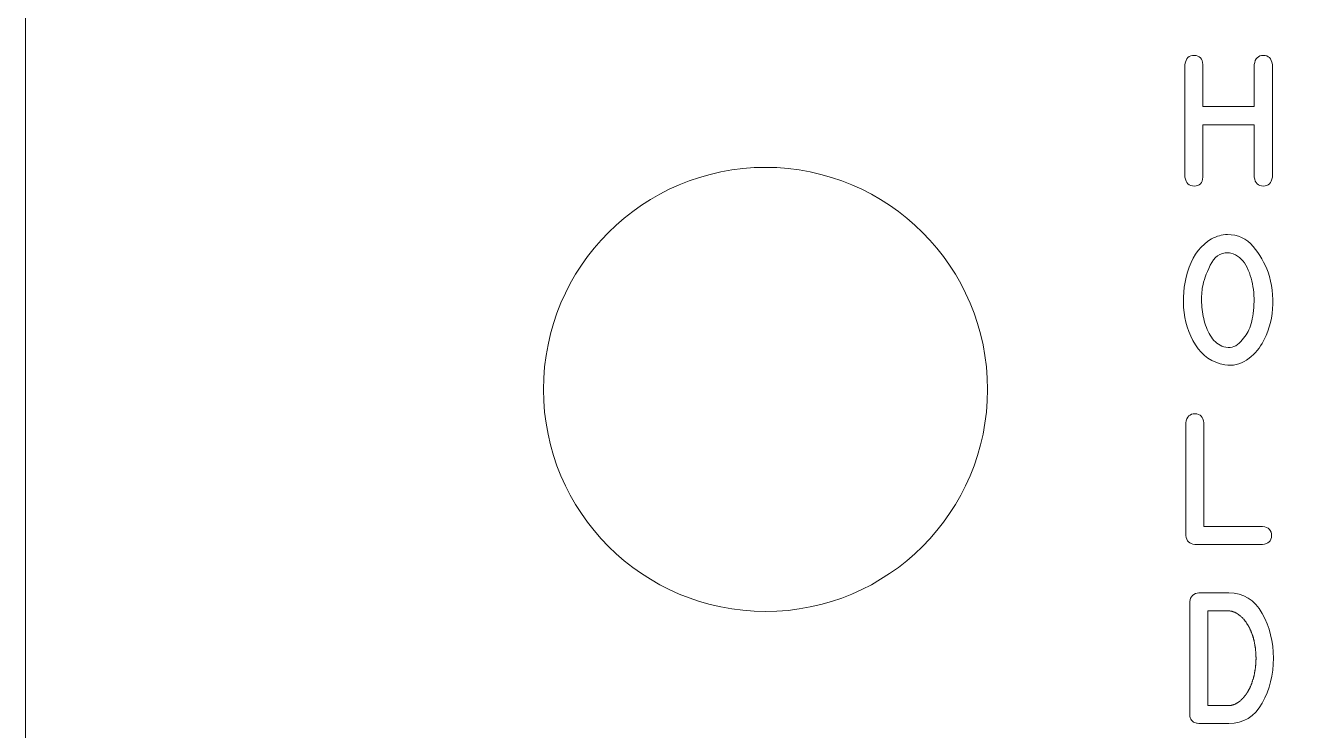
# Model space of a CAD drawing. Header units: millimetres. Extents: x -31 to 34, y -119 to 119.
# Drawn here: x -30.58 to 3.8, y -91.82 to -72.77 of the extents above; entities that cross this region are included whole.
import ezdxf

# ---------------------------------------------------------------- set-up
doc = ezdxf.new("R2010")
doc.units = ezdxf.units.MM
doc.header["$MEASUREMENT"] = 0
doc.layers.add('Layer 1', color=7, linetype='Continuous')

msp = doc.modelspace()

# ---------------------------------------------------------------- linework, layer by layer
at = {"layer": 'Layer 1', "color": 250, "lineweight": 9}
for points, knots in [([(32.4211, -47.2063), (32.4211, -47.2063), (9.9211, -47.2063), (9.9211, -47.2063), (9.9211, -47.2063), (8.8211, -47.2063), (7.9211, -48.1063), (7.9211, -49.2063), (7.9211, -49.2063), (7.9211, -49.2063), (7.9211, -53.2063), (7.9211, -53.2063), (7.9211, -53.2063), (7.9211, -56.5201), (5.2348, -59.2063), (1.9211, -59.2063), (1.9211, -59.2063), (-1.3926, -59.2063), (-4.0789, -56.5201), (-4.0789, -53.2063), (-4.0789, -53.2063), (-4.0789, -53.2063), (-4.0789, -49.2034), (-4.0789, -49.2034), (-4.0789, -49.2034), (-4.0789, -48.1393), (-4.9211, -47.2624), (-5.9718, -47.2063), (-5.9718, -47.2063), (-5.9718, -47.2063), (-28.5789, -47.2063), (-28.5789, -47.2063), (-28.5789, -47.2063), (-29.6789, -47.2063), (-30.5789, -48.1063), (-30.5789, -49.2063), (-30.5789, -49.2063), (-30.5789, -49.2063), (-30.5789, -117.014), (-30.5789, -117.014), (-30.5789, -117.014), (-30.519, -118.0596), (-29.6463, -118.8967), (-28.5868, -118.8991), (-28.5868, -118.8991), (-28.5868, -118.8991), (-5.5182, -115.3422), (-5.5182, -115.3422), (-5.5182, -115.3422), (-4.6157, -115.0229), (-4.1485, -114.39), (-4.0795, -113.4263), (-4.0795, -113.4263), (-4.0795, -113.4263), (-4.0795, -108.2209), (-4.0795, -108.2209), (-4.0795, -108.2209), (-4.0795, -104.9071), (-1.3926, -102.2299), (1.9211, -102.2299), (1.9211, -102.2299), (5.2348, -102.2299), (7.9211, -104.9161), (7.9211, -108.2299), (7.9211, -108.2299), (7.9211, -108.2299), (7.9211, -110.9821), (7.9211, -110.9821), (7.9211, -110.9821), (7.9211, -112.0689), (8.7998, -112.9604), (9.8818, -112.9816), (9.8818, -112.9816), (9.8818, -112.9816), (32.7761, -109.4594), (32.7761, -109.4594), (32.7761, -109.4594), (33.8403, -109.1427), (34.396, -108.4894), (34.4211, -107.4851), (34.4211, -107.4851), (34.4211, -107.4851), (34.4211, -49.2063), (34.4211, -49.2063), (34.4211, -49.2063), (34.4211, -48.1063), (33.5211, -47.2063), (32.4211, -47.2063)], [0, 0, 0, 0, 0.0434783, 0.0434783, 0.0434783, 0.0434783, 0.0869565, 0.0869565, 0.0869565, 0.0869565, 0.1304348, 0.1304348, 0.1304348, 0.1304348, 0.173913, 0.173913, 0.173913, 0.173913, 0.2173913, 0.2173913, 0.2173913, 0.2173913, 0.2608696, 0.2608696, 0.2608696, 0.2608696, 0.3043478, 0.3043478, 0.3043478, 0.3043478, 0.3478261, 0.3478261, 0.3478261, 0.3478261, 0.3913043, 0.3913043, 0.3913043, 0.3913043, 0.4347826, 0.4347826, 0.4347826, 0.4347826, 0.4782609, 0.4782609, 0.4782609, 0.4782609, 0.5217391, 0.5217391, 0.5217391, 0.5217391, 0.5652174, 0.5652174, 0.5652174, 0.5652174, 0.6086957, 0.6086957, 0.6086957, 0.6086957, 0.6521739, 0.6521739, 0.6521739, 0.6521739, 0.6956522, 0.6956522, 0.6956522, 0.6956522, 0.7391304, 0.7391304, 0.7391304, 0.7391304, 0.7826087, 0.7826087, 0.7826087, 0.7826087, 0.826087, 0.826087, 0.826087, 0.826087, 0.8695652, 0.8695652, 0.8695652, 0.8695652, 0.9130435, 0.9130435, 0.9130435, 0.9130435, 1, 1, 1, 1]), ([(-10.5788, -76.6061), (-7.2656, -76.6061), (-4.5789, -79.2932), (-4.5789, -82.6064), (-4.5789, -82.6064), (-4.5789, -85.9192), (-7.2656, -88.6063), (-10.5788, -88.6063), (-10.5788, -88.6063), (-13.8919, -88.6055), (-16.5789, -85.9196), (-16.5789, -82.6064), (-16.5789, -82.6064), (-16.5787, -79.2923), (-13.892, -76.6064), (-10.5788, -76.6061)], [0, 0, 0, 0, 0.2, 0.2, 0.2, 0.2, 0.4, 0.4, 0.4, 0.4, 0.6, 0.6, 0.6, 0.6, 1, 1, 1, 1])]:
    msp.add_open_spline(points, degree=3, knots=knots, dxfattribs=at)
at = {"layer": 'Layer 1', "color": 240, "lineweight": 9}
for points, knots in [([(0.7562, -76.8707), (0.7562, -76.8707), (0.7562, -73.8251), (0.7562, -73.8251), (0.7562, -73.8251), (0.7803, -73.6599), (0.8644, -73.5787), (1.0078, -73.5811), (1.0078, -73.5811), (1.1513, -73.584), (1.2295, -73.6658), (1.2418, -73.8251), (1.2418, -73.8251), (1.2418, -73.8251), (1.2418, -74.9639), (1.2418, -74.9639), (1.2418, -74.9639), (1.2418, -74.9639), (2.6288, -74.9639), (2.6288, -74.9639), (2.6288, -74.9639), (2.6288, -74.9639), (2.6288, -73.8251), (2.6288, -73.8251), (2.6288, -73.8251), (2.6529, -73.6634), (2.7341, -73.5817), (2.8722, -73.5811), (2.8722, -73.5811), (3.0104, -73.5805), (3.0927, -73.6622), (3.118, -73.8251), (3.118, -73.8251), (3.118, -73.8251), (3.118, -76.8707), (3.118, -76.8707), (3.118, -76.8707), (3.0927, -77.0324), (3.0104, -77.1129), (2.8722, -77.1123), (2.8722, -77.1123), (2.7341, -77.1117), (2.6529, -77.0312), (2.6288, -76.8707), (2.6288, -76.8707), (2.6288, -76.8707), (2.6288, -75.4531), (2.6288, -75.4531), (2.6288, -75.4531), (2.6288, -75.4531), (1.2418, -75.4531), (1.2418, -75.4531), (1.2418, -75.4531), (1.2418, -75.4531), (1.2418, -76.8707), (1.2418, -76.8707), (1.2418, -76.8707), (1.2295, -77.0288), (1.1513, -77.1094), (1.0078, -77.1117), (1.0078, -77.1117), (0.8644, -77.1141), (0.7803, -77.0335), (0.7562, -76.8707)], [0, 0, 0, 0, 0.0588235, 0.0588235, 0.0588235, 0.0588235, 0.1176471, 0.1176471, 0.1176471, 0.1176471, 0.1764706, 0.1764706, 0.1764706, 0.1764706, 0.2352941, 0.2352941, 0.2352941, 0.2352941, 0.2941176, 0.2941176, 0.2941176, 0.2941176, 0.3529412, 0.3529412, 0.3529412, 0.3529412, 0.4117647, 0.4117647, 0.4117647, 0.4117647, 0.4705882, 0.4705882, 0.4705882, 0.4705882, 0.5294118, 0.5294118, 0.5294118, 0.5294118, 0.5882353, 0.5882353, 0.5882353, 0.5882353, 0.6470588, 0.6470588, 0.6470588, 0.6470588, 0.7058824, 0.7058824, 0.7058824, 0.7058824, 0.7647059, 0.7647059, 0.7647059, 0.7647059, 0.8235294, 0.8235294, 0.8235294, 0.8235294, 0.8823529, 0.8823529, 0.8823529, 0.8823529, 1, 1, 1, 1]), ([(3.0039, -79.4372), (3.1092, -79.7553), (3.1492, -80.0851), (3.1233, -80.4273), (3.1233, -80.4273), (3.0974, -80.7695), (3.0034, -81.0817), (2.8417, -81.3645), (2.8417, -81.3645), (2.7394, -81.5403), (2.6, -81.6896), (2.423, -81.8125), (2.423, -81.8125), (2.2461, -81.9354), (2.0509, -81.9783), (1.8374, -81.9413), (1.8374, -81.9413), (1.4894, -81.8807), (1.223, -81.699), (1.0384, -81.3974), (1.0384, -81.3974), (0.8532, -81.0952), (0.7474, -80.7589), (0.7203, -80.3885), (0.7203, -80.3885), (0.6933, -80.0181), (0.7433, -79.6577), (0.8703, -79.3061), (0.8703, -79.3061), (0.9973, -78.9545), (1.1995, -78.6993), (1.4776, -78.5394), (1.4776, -78.5394), (1.6129, -78.4612), (1.7551, -78.4224), (1.9027, -78.4224), (1.9027, -78.4224), (2.1855, -78.4224), (2.416, -78.5288), (2.5953, -78.7417), (2.5953, -78.7417), (2.7746, -78.9551), (2.9105, -79.1867), (3.0039, -79.4372)], [0, 0, 0, 0, 0.0833333, 0.0833333, 0.0833333, 0.0833333, 0.1666667, 0.1666667, 0.1666667, 0.1666667, 0.25, 0.25, 0.25, 0.25, 0.3333333, 0.3333333, 0.3333333, 0.3333333, 0.4166667, 0.4166667, 0.4166667, 0.4166667, 0.5, 0.5, 0.5, 0.5, 0.5833333, 0.5833333, 0.5833333, 0.5833333, 0.6666667, 0.6666667, 0.6666667, 0.6666667, 0.75, 0.75, 0.75, 0.75, 0.8333333, 0.8333333, 0.8333333, 0.8333333, 1, 1, 1, 1]), ([(1.9168, -78.9116), (1.7057, -78.9116), (1.5458, -79.025), (1.4371, -79.2526), (1.4371, -79.2526), (1.3283, -79.4801), (1.2601, -79.6741), (1.2313, -79.8347), (1.2313, -79.8347), (1.2095, -79.9522), (1.2013, -80.0939), (1.2072, -80.2603), (1.2072, -80.2603), (1.213, -80.4267), (1.2372, -80.5913), (1.2795, -80.7536), (1.2795, -80.7536), (1.3218, -80.9165), (1.3859, -81.0629), (1.4706, -81.1928), (1.4706, -81.1928), (1.5558, -81.3233), (1.6669, -81.4098), (1.8045, -81.4521), (1.8045, -81.4521), (1.9656, -81.5027), (2.1044, -81.4709), (2.2208, -81.3569), (2.2208, -81.3569), (2.3372, -81.2422), (2.4254, -81.1211), (2.4854, -80.9923), (2.4854, -80.9923), (2.5459, -80.86), (2.5877, -80.6872), (2.61, -80.472), (2.61, -80.472), (2.6324, -80.2574), (2.6271, -80.0428), (2.5947, -79.8288), (2.5947, -79.8288), (2.5618, -79.6148), (2.4977, -79.4219), (2.4025, -79.2502), (2.4025, -79.2502), (2.3072, -79.0786), (2.1714, -78.9692), (1.9962, -78.9222), (1.9962, -78.9222), (1.9733, -78.9151), (1.9468, -78.9116), (1.9168, -78.9116)], [0, 0, 0, 0, 0.0714286, 0.0714286, 0.0714286, 0.0714286, 0.1428571, 0.1428571, 0.1428571, 0.1428571, 0.2142857, 0.2142857, 0.2142857, 0.2142857, 0.2857143, 0.2857143, 0.2857143, 0.2857143, 0.3571429, 0.3571429, 0.3571429, 0.3571429, 0.4285714, 0.4285714, 0.4285714, 0.4285714, 0.5, 0.5, 0.5, 0.5, 0.5714286, 0.5714286, 0.5714286, 0.5714286, 0.6428571, 0.6428571, 0.6428571, 0.6428571, 0.7142857, 0.7142857, 0.7142857, 0.7142857, 0.7857143, 0.7857143, 0.7857143, 0.7857143, 0.8571429, 0.8571429, 0.8571429, 0.8571429, 1, 1, 1, 1]), ([(1.0231, -86.7938), (0.882, -86.7844), (0.8003, -86.705), (0.7785, -86.5545), (0.7785, -86.5545), (0.7785, -86.5545), (0.7785, -83.5089), (0.7785, -83.5089), (0.7785, -83.5089), (0.8026, -83.3437), (0.8867, -83.2625), (1.0301, -83.2649), (1.0301, -83.2649), (1.1736, -83.2678), (1.2518, -83.3496), (1.2641, -83.5089), (1.2641, -83.5089), (1.2641, -83.5089), (1.2641, -86.3128), (1.2641, -86.3128), (1.2641, -86.3128), (1.2641, -86.3128), (2.854, -86.3116), (2.854, -86.3116), (2.854, -86.3116), (3.0174, -86.3299), (3.098, -86.4122), (3.0962, -86.5586), (3.0962, -86.5586), (3.0944, -86.705), (3.0133, -86.7832), (2.8522, -86.7938), (2.8522, -86.7938), (2.8522, -86.7938), (1.0231, -86.7938), (1.0231, -86.7938)], [0, 0, 0, 0, 0.1, 0.1, 0.1, 0.1, 0.2, 0.2, 0.2, 0.2, 0.3, 0.3, 0.3, 0.3, 0.4, 0.4, 0.4, 0.4, 0.5, 0.5, 0.5, 0.5, 0.6, 0.6, 0.6, 0.6, 0.7, 0.7, 0.7, 0.7, 0.8, 0.8, 0.8, 0.8, 1, 1, 1, 1]), ([(1.1278, -88.1062), (1.1278, -88.1062), (1.9391, -88.1062), (1.9391, -88.1062), (1.9391, -88.1062), (2.3425, -88.1062), (2.6441, -88.2896), (2.8452, -88.6571), (2.8452, -88.6571), (3.0462, -89.0246), (3.1468, -89.4291), (3.1468, -89.8701), (3.1468, -89.8701), (3.1468, -90.311), (3.0457, -90.7149), (2.8446, -91.0824), (2.8446, -91.0824), (2.6429, -91.4499), (2.3413, -91.6339), (1.9391, -91.6339), (1.9391, -91.6339), (1.9391, -91.6339), (1.1278, -91.6339), (1.1278, -91.6339), (1.1278, -91.6339), (1.1278, -91.6339), (1.1313, -91.6339), (1.1313, -91.6339), (1.1313, -91.6339), (1.1313, -91.6339), (1.1278, -91.6339), (1.1278, -91.6339), (1.1278, -91.6339), (1.0901, -91.628), (1.0696, -91.6245), (1.066, -91.6233), (1.066, -91.6233), (0.9467, -91.5951), (0.8873, -91.5169), (0.8885, -91.3893), (0.8885, -91.3893), (0.8885, -91.3893), (0.8867, -91.3893), (0.8867, -91.3893), (0.8867, -91.3893), (0.8867, -91.3893), (0.8885, -88.3473), (0.8885, -88.3473), (0.8885, -88.3473), (0.8873, -88.3437), (0.8867, -88.339), (0.8867, -88.3337), (0.8867, -88.3337), (0.8902, -88.2702), (0.9149, -88.2167), (0.9614, -88.1726), (0.9614, -88.1726), (1.0084, -88.1285), (1.0643, -88.1062), (1.1295, -88.1062), (1.1295, -88.1062), (1.1295, -88.1062), (1.1278, -88.1062), (1.1278, -88.1062)], [0, 0, 0, 0, 0.0588235, 0.0588235, 0.0588235, 0.0588235, 0.1176471, 0.1176471, 0.1176471, 0.1176471, 0.1764706, 0.1764706, 0.1764706, 0.1764706, 0.2352941, 0.2352941, 0.2352941, 0.2352941, 0.2941176, 0.2941176, 0.2941176, 0.2941176, 0.3529412, 0.3529412, 0.3529412, 0.3529412, 0.4117647, 0.4117647, 0.4117647, 0.4117647, 0.4705882, 0.4705882, 0.4705882, 0.4705882, 0.5294118, 0.5294118, 0.5294118, 0.5294118, 0.5882353, 0.5882353, 0.5882353, 0.5882353, 0.6470588, 0.6470588, 0.6470588, 0.6470588, 0.7058824, 0.7058824, 0.7058824, 0.7058824, 0.7647059, 0.7647059, 0.7647059, 0.7647059, 0.8235294, 0.8235294, 0.8235294, 0.8235294, 0.8823529, 0.8823529, 0.8823529, 0.8823529, 1, 1, 1, 1]), ([(1.9391, -91.1483), (1.9415, -91.1483), (1.9438, -91.1483), (1.9462, -91.1483), (1.9462, -91.1483), (1.9485, -91.1483), (1.9515, -91.1483), (1.9544, -91.1483), (1.9544, -91.1483), (1.9568, -91.1483), (1.9591, -91.1477), (1.9609, -91.1471), (1.9609, -91.1471), (1.9626, -91.1465), (1.965, -91.1465), (1.9685, -91.1465), (1.9685, -91.1465), (1.9709, -91.1465), (1.9732, -91.1459), (1.9762, -91.1453), (1.9762, -91.1453), (1.9791, -91.1447), (1.9821, -91.1447), (1.9856, -91.1447), (1.9856, -91.1447), (1.9879, -91.1447), (1.9903, -91.1441), (1.9926, -91.1441), (1.9926, -91.1441), (1.995, -91.1435), (1.9979, -91.143), (2.0015, -91.143), (2.0015, -91.143), (2.0032, -91.143), (2.0056, -91.143), (2.0079, -91.1424), (2.0079, -91.1424), (2.0103, -91.1418), (2.0132, -91.1412), (2.0167, -91.1412), (2.0167, -91.1412), (2.0214, -91.1388), (2.0261, -91.1377), (2.0303, -91.1377), (2.0303, -91.1377), (2.0326, -91.1377), (2.035, -91.1371), (2.0373, -91.1353), (2.0373, -91.1353), (2.0397, -91.1336), (2.0426, -91.1318), (2.0461, -91.1312), (2.0461, -91.1312), (2.0485, -91.1312), (2.0508, -91.1306), (2.0538, -91.13), (2.0538, -91.13), (2.0567, -91.1294), (2.0597, -91.1289), (2.0632, -91.1277), (2.0632, -91.1277), (2.0655, -91.1277), (2.0679, -91.1271), (2.0702, -91.1259), (2.0702, -91.1259), (2.0726, -91.1247), (2.0749, -91.1236), (2.0785, -91.1224), (2.0785, -91.1224), (2.0855, -91.12), (2.0908, -91.1177), (2.0943, -91.1153), (2.0943, -91.1153), (2.1149, -91.1083), (2.1208, -91.1065), (2.1114, -91.1083), (2.1114, -91.1083), (2.1138, -91.1083), (2.1161, -91.1077), (2.1185, -91.1059), (2.1185, -91.1059), (2.1208, -91.1042), (2.1237, -91.103), (2.1267, -91.1018), (2.1267, -91.1018), (2.1373, -91.0947), (2.142, -91.0918), (2.1408, -91.093), (2.1408, -91.093), (2.152, -91.0871), (2.1578, -91.0842), (2.1578, -91.0842), (2.1578, -91.0842), (2.1602, -91.083), (2.1626, -91.0818), (2.1649, -91.0801), (2.1649, -91.0801), (2.1673, -91.0783), (2.1702, -91.0765), (2.1737, -91.0742), (2.1737, -91.0742), (2.1837, -91.0671), (2.189, -91.0636), (2.189, -91.0636), (2.189, -91.0636), (2.1914, -91.0624), (2.1937, -91.0612), (2.1967, -91.0595), (2.1967, -91.0595), (2.1996, -91.0577), (2.2025, -91.0559), (2.2061, -91.0536), (2.2061, -91.0536), (2.2084, -91.0524), (2.2108, -91.0507), (2.2131, -91.0483), (2.2131, -91.0483), (2.2155, -91.046), (2.2184, -91.0436), (2.2219, -91.0412), (2.2219, -91.0412), (2.2237, -91.0401), (2.2261, -91.0389), (2.2284, -91.0371), (2.2284, -91.0371), (2.2308, -91.0354), (2.2337, -91.033), (2.2372, -91.0313), (2.2372, -91.0313), (2.2396, -91.0289), (2.2455, -91.0242), (2.2543, -91.0171), (2.2543, -91.0171), (2.2637, -91.0077), (2.2684, -91.0036), (2.2684, -91.0036), (2.2684, -91.0036), (2.2707, -91.0013), (2.2725, -90.9989), (2.2748, -90.9966), (2.2748, -90.9966), (2.2772, -90.9942), (2.2801, -90.9913), (2.2837, -90.9877), (2.2837, -90.9877), (2.286, -90.9854), (2.2884, -90.9836), (2.2907, -90.9813), (2.2907, -90.9813), (2.2931, -90.9789), (2.2954, -90.976), (2.299, -90.9725), (2.299, -90.9725), (2.3025, -90.9701), (2.3078, -90.9654), (2.3148, -90.9589), (2.3148, -90.9589), (2.3172, -90.9566), (2.3195, -90.9542), (2.3213, -90.9519), (2.3213, -90.9519), (2.3236, -90.9495), (2.3266, -90.9466), (2.3301, -90.9431), (2.3301, -90.9431), (2.3325, -90.9407), (2.3348, -90.9384), (2.3372, -90.9354), (2.3372, -90.9354), (2.3395, -90.9325), (2.3425, -90.9295), (2.3454, -90.926), (2.3454, -90.926), (2.3595, -90.9078), (2.3642, -90.9019), (2.3595, -90.909), (2.3595, -90.909), (2.3677, -90.9007), (2.3724, -90.8943), (2.3748, -90.8896), (2.3748, -90.8896), (2.3854, -90.876), (2.3901, -90.8696), (2.3889, -90.8707), (2.3889, -90.8707), (2.3913, -90.8672), (2.3936, -90.8643), (2.3954, -90.8613), (2.3954, -90.8613), (2.3977, -90.8584), (2.4007, -90.8555), (2.4042, -90.8519), (2.4042, -90.8519), (2.4066, -90.8484), (2.4083, -90.8449), (2.4101, -90.8413), (2.4101, -90.8413), (2.4118, -90.8378), (2.4148, -90.8349), (2.4177, -90.8313), (2.4177, -90.8313), (2.4189, -90.8278), (2.4212, -90.8243), (2.4242, -90.8202), (2.4242, -90.8202), (2.4271, -90.8161), (2.4295, -90.8125), (2.4318, -90.809), (2.4318, -90.809), (2.4389, -90.7996), (2.443, -90.7925), (2.4454, -90.7878), (2.4454, -90.7878), (2.4477, -90.7849), (2.4501, -90.7808), (2.4518, -90.7767), (2.4518, -90.7767), (2.4536, -90.7731), (2.4559, -90.769), (2.4595, -90.7655), (2.4595, -90.7655), (2.4618, -90.7626), (2.4636, -90.7584), (2.4653, -90.7543), (2.4653, -90.7543), (2.4671, -90.7508), (2.4695, -90.7467), (2.473, -90.7432), (2.473, -90.7432), (2.4753, -90.7379), (2.4789, -90.7302), (2.4836, -90.7208), (2.4836, -90.7208), (2.4859, -90.7173), (2.4877, -90.7138), (2.4895, -90.7091), (2.4895, -90.7091), (2.4912, -90.7044), (2.4936, -90.6996), (2.4971, -90.6949), (2.4971, -90.6949), (2.4994, -90.6914), (2.5018, -90.6879), (2.5036, -90.6838), (2.5036, -90.6838), (2.5047, -90.6797), (2.5077, -90.6755), (2.5112, -90.6708), (2.5112, -90.6708), (2.5124, -90.6673), (2.5136, -90.6638), (2.5153, -90.6591), (2.5153, -90.6591), (2.5171, -90.6544), (2.5188, -90.6497), (2.5212, -90.645), (2.5212, -90.645), (2.5247, -90.6397), (2.5288, -90.6309), (2.5335, -90.6191), (2.5335, -90.6191), (2.5447, -90.5909), (2.5488, -90.5815), (2.5453, -90.5921), (2.5453, -90.5921), (2.5465, -90.5885), (2.5482, -90.5838), (2.55, -90.5791), (2.55, -90.5791), (2.5518, -90.5738), (2.5535, -90.5685), (2.5559, -90.5644), (2.5559, -90.5644), (2.5571, -90.5597), (2.5582, -90.555), (2.56, -90.5503), (2.56, -90.5503), (2.5618, -90.5456), (2.5641, -90.5409), (2.5659, -90.535), (2.5659, -90.535), (2.5694, -90.5244), (2.5724, -90.5156), (2.5747, -90.5074), (2.5747, -90.5074), (2.5759, -90.5027), (2.5771, -90.498), (2.5788, -90.4933), (2.5788, -90.4933), (2.5806, -90.4892), (2.5829, -90.4839), (2.5853, -90.478), (2.5853, -90.478), (2.5806, -90.4897), (2.5835, -90.4798), (2.5935, -90.4486), (2.5935, -90.4486), (2.5959, -90.4433), (2.5994, -90.4333), (2.6041, -90.4198), (2.6041, -90.4198), (2.6041, -90.4151), (2.6047, -90.4098), (2.6065, -90.4051), (2.6065, -90.4051), (2.6082, -90.3998), (2.61, -90.3945), (2.6112, -90.3886), (2.6112, -90.3886), (2.6123, -90.3839), (2.6135, -90.3792), (2.6147, -90.3739), (2.6147, -90.3739), (2.6153, -90.3686), (2.617, -90.3633), (2.6194, -90.3575), (2.6194, -90.3575), (2.6194, -90.3539), (2.6206, -90.3498), (2.6223, -90.3445), (2.6223, -90.3445), (2.6241, -90.3392), (2.6253, -90.3339), (2.6264, -90.3281), (2.6264, -90.3281), (2.6276, -90.3204), (2.6294, -90.3092), (2.6317, -90.2957), (2.6317, -90.2957), (2.6317, -90.291), (2.6323, -90.2863), (2.6341, -90.281), (2.6341, -90.281), (2.6359, -90.2757), (2.6376, -90.2704), (2.6382, -90.2646), (2.6382, -90.2646), (2.6382, -90.2599), (2.6388, -90.2552), (2.64, -90.2499), (2.64, -90.2499), (2.6411, -90.2446), (2.6423, -90.2393), (2.6435, -90.2334), (2.6435, -90.2334), (2.6447, -90.2252), (2.6464, -90.2146), (2.6488, -90.2005), (2.6488, -90.2005), (2.6488, -90.1964), (2.65, -90.1911), (2.6517, -90.1852), (2.6517, -90.1852), (2.6529, -90.1793), (2.6547, -90.174), (2.6558, -90.1681), (2.6558, -90.1681), (2.6558, -90.1599), (2.657, -90.1493), (2.6594, -90.1352), (2.6594, -90.1352), (2.6594, -90.1305), (2.6594, -90.1258), (2.66, -90.1205), (2.66, -90.1205), (2.6605, -90.1152), (2.6617, -90.1093), (2.6629, -90.1029), (2.6629, -90.1029), (2.6647, -90.0888), (2.6658, -90.0782), (2.6658, -90.07), (2.6658, -90.07), (2.667, -90.0617), (2.6676, -90.0511), (2.6676, -90.037), (2.6676, -90.037), (2.6688, -90.0288), (2.6694, -90.0176), (2.6694, -90.0029), (2.6694, -90.0029), (2.6705, -89.9947), (2.6711, -89.9835), (2.6711, -89.97), (2.6711, -89.97), (2.6711, -89.9641), (2.6717, -89.9588), (2.6723, -89.9535), (2.6723, -89.9535), (2.6729, -89.9482), (2.6735, -89.9424), (2.6747, -89.9353), (2.6747, -89.9353), (2.6747, -89.9306), (2.6752, -89.9259), (2.6758, -89.9206), (2.6758, -89.9206), (2.6758, -89.9159), (2.6764, -89.9094), (2.6764, -89.903), (2.6764, -89.903), (2.6764, -89.8983), (2.6764, -89.893), (2.6764, -89.8871), (2.6764, -89.8871), (2.6764, -89.8818), (2.6764, -89.8759), (2.6764, -89.8701), (2.6764, -89.8701), (2.6764, -89.8642), (2.6764, -89.8589), (2.6764, -89.8536), (2.6764, -89.8536), (2.6764, -89.8483), (2.6764, -89.843), (2.6764, -89.8371), (2.6764, -89.8371), (2.6764, -89.8318), (2.6758, -89.826), (2.6758, -89.8213), (2.6758, -89.8213), (2.6752, -89.816), (2.6747, -89.8095), (2.6747, -89.803), (2.6747, -89.803), (2.6747, -89.7983), (2.6747, -89.793), (2.6747, -89.7871), (2.6747, -89.7871), (2.6747, -89.7819), (2.6747, -89.776), (2.6747, -89.7701), (2.6747, -89.7701), (2.6747, -89.763), (2.6735, -89.7519), (2.6711, -89.7354), (2.6711, -89.7354), (2.6711, -89.7219), (2.6705, -89.7113), (2.6694, -89.7048), (2.6694, -89.7048), (2.6694, -89.6966), (2.6682, -89.6848), (2.6658, -89.6684), (2.6658, -89.6684), (2.6658, -89.6549), (2.6652, -89.6443), (2.6641, -89.6372), (2.6641, -89.6372), (2.6641, -89.6296), (2.6635, -89.6184), (2.6611, -89.6049), (2.6611, -89.6049), (2.66, -89.6002), (2.6588, -89.5949), (2.6582, -89.589), (2.6582, -89.589), (2.6576, -89.5837), (2.6576, -89.5778), (2.6576, -89.572), (2.6576, -89.572), (2.6553, -89.5584), (2.6529, -89.5473), (2.6505, -89.539), (2.6505, -89.539), (2.6494, -89.5349), (2.6482, -89.5296), (2.647, -89.5249), (2.647, -89.5249), (2.6458, -89.5196), (2.6453, -89.5143), (2.6453, -89.5085), (2.6453, -89.5085), (2.6441, -89.5002), (2.6423, -89.4896), (2.64, -89.4755), (2.64, -89.4755), (2.6388, -89.4673), (2.6376, -89.4567), (2.6353, -89.4426), (2.6353, -89.4426), (2.6306, -89.4291), (2.6276, -89.4185), (2.6264, -89.412), (2.6264, -89.412), (2.6241, -89.3979), (2.6223, -89.3885), (2.6212, -89.3826), (2.6212, -89.3826), (2.6188, -89.3779), (2.617, -89.3732), (2.6159, -89.3679), (2.6159, -89.3679), (2.6147, -89.3626), (2.6141, -89.3574), (2.6129, -89.3515), (2.6129, -89.3515), (2.6117, -89.3468), (2.61, -89.3421), (2.6076, -89.3368), (2.6076, -89.3368), (2.6053, -89.3315), (2.6041, -89.3262), (2.6041, -89.3203), (2.6041, -89.3203), (2.5935, -89.2897), (2.5906, -89.2797), (2.5953, -89.2915), (2.5953, -89.2915), (2.5929, -89.2833), (2.5906, -89.2733), (2.5871, -89.2621), (2.5871, -89.2621), (2.5847, -89.2586), (2.5823, -89.2545), (2.5806, -89.2492), (2.5806, -89.2492), (2.5788, -89.2439), (2.5776, -89.2392), (2.5765, -89.2345), (2.5765, -89.2345), (2.5753, -89.2309), (2.5718, -89.221), (2.5659, -89.2051), (2.5659, -89.2051), (2.5618, -89.1939), (2.5582, -89.1845), (2.5559, -89.1774), (2.5559, -89.1774), (2.5535, -89.1739), (2.5518, -89.1698), (2.55, -89.1645), (2.55, -89.1645), (2.5482, -89.1592), (2.5465, -89.1545), (2.5453, -89.1498), (2.5453, -89.1498), (2.543, -89.1469), (2.5406, -89.1428), (2.5388, -89.1381), (2.5388, -89.1381), (2.5365, -89.1333), (2.5347, -89.1286), (2.5335, -89.1239), (2.5335, -89.1239), (2.5288, -89.1128), (2.5247, -89.104), (2.5212, -89.0981), (2.5212, -89.0981), (2.5165, -89.0869), (2.5136, -89.0787), (2.5112, -89.074), (2.5112, -89.074), (2.5065, -89.0628), (2.5024, -89.054), (2.4989, -89.0487), (2.4989, -89.0487), (2.4965, -89.0452), (2.4942, -89.041), (2.4924, -89.0369), (2.4924, -89.0369), (2.49, -89.0334), (2.4883, -89.0293), (2.4871, -89.0258), (2.4871, -89.0258), (2.48, -89.0146), (2.4753, -89.0064), (2.473, -89.0016), (2.473, -89.0016), (2.463, -88.9858), (2.4583, -88.9781), (2.4595, -88.9793), (2.4595, -88.9793), (2.4559, -88.9758), (2.4536, -88.9723), (2.4518, -88.9681), (2.4518, -88.9681), (2.4501, -88.964), (2.4477, -88.9605), (2.4454, -88.957), (2.4454, -88.957), (2.443, -88.9523), (2.4389, -88.9458), (2.4318, -88.9364), (2.4318, -88.9364), (2.4295, -88.9329), (2.4271, -88.9293), (2.4248, -88.9264), (2.4248, -88.9264), (2.4224, -88.9229), (2.4207, -88.9193), (2.4195, -88.9158), (2.4195, -88.9158), (2.4142, -88.9052), (2.4042, -88.8923), (2.3907, -88.8764), (2.3907, -88.8764), (2.3883, -88.8741), (2.3789, -88.8611), (2.363, -88.8382), (2.363, -88.8382), (2.3489, -88.8223), (2.3389, -88.8106), (2.3319, -88.8035), (2.3319, -88.8035), (2.3248, -88.7959), (2.3148, -88.7847), (2.3007, -88.7712), (2.3007, -88.7712), (2.2919, -88.7606), (2.2819, -88.7512), (2.2713, -88.7418), (2.2713, -88.7418), (2.2637, -88.7359), (2.2525, -88.7277), (2.239, -88.7159), (2.239, -88.7159), (2.2272, -88.7065), (2.2166, -88.6983), (2.2061, -88.69), (2.2061, -88.69), (2.1796, -88.673), (2.169, -88.6653), (2.1737, -88.6677), (2.1737, -88.6677), (2.1502, -88.6542), (2.1402, -88.6477), (2.1426, -88.6489), (2.1426, -88.6489), (2.1426, -88.6489), (2.132, -88.6436), (2.1114, -88.633), (2.1114, -88.633), (2.1067, -88.6312), (2.0961, -88.6271), (2.0785, -88.6212), (2.0785, -88.6212), (2.0638, -88.6154), (2.0526, -88.6112), (2.0461, -88.6089), (2.0461, -88.6089), (2.0403, -88.6083), (2.035, -88.6065), (2.0303, -88.6048), (2.0303, -88.6048), (2.0261, -88.603), (2.0214, -88.6013), (2.0167, -88.5989), (2.0167, -88.5989), (1.9962, -88.5954), (1.9856, -88.5936), (1.9856, -88.5936), (1.9856, -88.5936), (1.9785, -88.5924), (1.9685, -88.5918), (1.9544, -88.5918), (1.9544, -88.5918), (1.9515, -88.5918), (1.9485, -88.5918), (1.9462, -88.5918), (1.9462, -88.5918), (1.9438, -88.5918), (1.9415, -88.5918), (1.9391, -88.5918), (1.9391, -88.5918), (1.9391, -88.5918), (1.3706, -88.5918), (1.3706, -88.5918), (1.3706, -88.5918), (1.3706, -88.5918), (1.3706, -91.1483), (1.3706, -91.1483), (1.3706, -91.1483), (1.3706, -91.1483), (1.3706, -91.1483), (1.3706, -91.1483), (1.3706, -91.1483), (1.3706, -91.1483), (1.9391, -91.1483), (1.9391, -91.1483)], [0, 0, 0, 0, 0.005848, 0.005848, 0.005848, 0.005848, 0.0116959, 0.0116959, 0.0116959, 0.0116959, 0.0175439, 0.0175439, 0.0175439, 0.0175439, 0.0233918, 0.0233918, 0.0233918, 0.0233918, 0.0292398, 0.0292398, 0.0292398, 0.0292398, 0.0350877, 0.0350877, 0.0350877, 0.0350877, 0.0409357, 0.0409357, 0.0409357, 0.0409357, 0.0467836, 0.0467836, 0.0467836, 0.0467836, 0.0526316, 0.0526316, 0.0526316, 0.0526316, 0.0584795, 0.0584795, 0.0584795, 0.0584795, 0.0643275, 0.0643275, 0.0643275, 0.0643275, 0.0701754, 0.0701754, 0.0701754, 0.0701754, 0.0760234, 0.0760234, 0.0760234, 0.0760234, 0.0818713, 0.0818713, 0.0818713, 0.0818713, 0.0877193, 0.0877193, 0.0877193, 0.0877193, 0.0935673, 0.0935673, 0.0935673, 0.0935673, 0.0994152, 0.0994152, 0.0994152, 0.0994152, 0.1052632, 0.1052632, 0.1052632, 0.1052632, 0.1111111, 0.1111111, 0.1111111, 0.1111111, 0.1169591, 0.1169591, 0.1169591, 0.1169591, 0.122807, 0.122807, 0.122807, 0.122807, 0.128655, 0.128655, 0.128655, 0.128655, 0.1345029, 0.1345029, 0.1345029, 0.1345029, 0.1403509, 0.1403509, 0.1403509, 0.1403509, 0.1461988, 0.1461988, 0.1461988, 0.1461988, 0.1520468, 0.1520468, 0.1520468, 0.1520468, 0.1578947, 0.1578947, 0.1578947, 0.1578947, 0.1637427, 0.1637427, 0.1637427, 0.1637427, 0.1695906, 0.1695906, 0.1695906, 0.1695906, 0.1754386, 0.1754386, 0.1754386, 0.1754386, 0.1812865, 0.1812865, 0.1812865, 0.1812865, 0.1871345, 0.1871345, 0.1871345, 0.1871345, 0.1929825, 0.1929825, 0.1929825, 0.1929825, 0.1988304, 0.1988304, 0.1988304, 0.1988304, 0.2046784, 0.2046784, 0.2046784, 0.2046784, 0.2105263, 0.2105263, 0.2105263, 0.2105263, 0.2163743, 0.2163743, 0.2163743, 0.2163743, 0.2222222, 0.2222222, 0.2222222, 0.2222222, 0.2280702, 0.2280702, 0.2280702, 0.2280702, 0.2339181, 0.2339181, 0.2339181, 0.2339181, 0.2397661, 0.2397661, 0.2397661, 0.2397661, 0.245614, 0.245614, 0.245614, 0.245614, 0.251462, 0.251462, 0.251462, 0.251462, 0.2573099, 0.2573099, 0.2573099, 0.2573099, 0.2631579, 0.2631579, 0.2631579, 0.2631579, 0.2690058, 0.2690058, 0.2690058, 0.2690058, 0.2748538, 0.2748538, 0.2748538, 0.2748538, 0.2807018, 0.2807018, 0.2807018, 0.2807018, 0.2865497, 0.2865497, 0.2865497, 0.2865497, 0.2923977, 0.2923977, 0.2923977, 0.2923977, 0.2982456, 0.2982456, 0.2982456, 0.2982456, 0.3040936, 0.3040936, 0.3040936, 0.3040936, 0.3099415, 0.3099415, 0.3099415, 0.3099415, 0.3157895, 0.3157895, 0.3157895, 0.3157895, 0.3216374, 0.3216374, 0.3216374, 0.3216374, 0.3274854, 0.3274854, 0.3274854, 0.3274854, 0.3333333, 0.3333333, 0.3333333, 0.3333333, 0.3391813, 0.3391813, 0.3391813, 0.3391813, 0.3450292, 0.3450292, 0.3450292, 0.3450292, 0.3508772, 0.3508772, 0.3508772, 0.3508772, 0.3567251, 0.3567251, 0.3567251, 0.3567251, 0.3625731, 0.3625731, 0.3625731, 0.3625731, 0.3684211, 0.3684211, 0.3684211, 0.3684211, 0.374269, 0.374269, 0.374269, 0.374269, 0.380117, 0.380117, 0.380117, 0.380117, 0.3859649, 0.3859649, 0.3859649, 0.3859649, 0.3918129, 0.3918129, 0.3918129, 0.3918129, 0.3976608, 0.3976608, 0.3976608, 0.3976608, 0.4035088, 0.4035088, 0.4035088, 0.4035088, 0.4093567, 0.4093567, 0.4093567, 0.4093567, 0.4152047, 0.4152047, 0.4152047, 0.4152047, 0.4210526, 0.4210526, 0.4210526, 0.4210526, 0.4269006, 0.4269006, 0.4269006, 0.4269006, 0.4327485, 0.4327485, 0.4327485, 0.4327485, 0.4385965, 0.4385965, 0.4385965, 0.4385965, 0.4444444, 0.4444444, 0.4444444, 0.4444444, 0.4502924, 0.4502924, 0.4502924, 0.4502924, 0.4561404, 0.4561404, 0.4561404, 0.4561404, 0.4619883, 0.4619883, 0.4619883, 0.4619883, 0.4678363, 0.4678363, 0.4678363, 0.4678363, 0.4736842, 0.4736842, 0.4736842, 0.4736842, 0.4795322, 0.4795322, 0.4795322, 0.4795322, 0.4853801, 0.4853801, 0.4853801, 0.4853801, 0.4912281, 0.4912281, 0.4912281, 0.4912281, 0.497076, 0.497076, 0.497076, 0.497076, 0.502924, 0.502924, 0.502924, 0.502924, 0.5087719, 0.5087719, 0.5087719, 0.5087719, 0.5146199, 0.5146199, 0.5146199, 0.5146199, 0.5204678, 0.5204678, 0.5204678, 0.5204678, 0.5263158, 0.5263158, 0.5263158, 0.5263158, 0.5321637, 0.5321637, 0.5321637, 0.5321637, 0.5380117, 0.5380117, 0.5380117, 0.5380117, 0.5438596, 0.5438596, 0.5438596, 0.5438596, 0.5497076, 0.5497076, 0.5497076, 0.5497076, 0.5555556, 0.5555556, 0.5555556, 0.5555556, 0.5614035, 0.5614035, 0.5614035, 0.5614035, 0.5672515, 0.5672515, 0.5672515, 0.5672515, 0.5730994, 0.5730994, 0.5730994, 0.5730994, 0.5789474, 0.5789474, 0.5789474, 0.5789474, 0.5847953, 0.5847953, 0.5847953, 0.5847953, 0.5906433, 0.5906433, 0.5906433, 0.5906433, 0.5964912, 0.5964912, 0.5964912, 0.5964912, 0.6023392, 0.6023392, 0.6023392, 0.6023392, 0.6081871, 0.6081871, 0.6081871, 0.6081871, 0.6140351, 0.6140351, 0.6140351, 0.6140351, 0.619883, 0.619883, 0.619883, 0.619883, 0.625731, 0.625731, 0.625731, 0.625731, 0.6315789, 0.6315789, 0.6315789, 0.6315789, 0.6374269, 0.6374269, 0.6374269, 0.6374269, 0.6432749, 0.6432749, 0.6432749, 0.6432749, 0.6491228, 0.6491228, 0.6491228, 0.6491228, 0.6549708, 0.6549708, 0.6549708, 0.6549708, 0.6608187, 0.6608187, 0.6608187, 0.6608187, 0.6666667, 0.6666667, 0.6666667, 0.6666667, 0.6725146, 0.6725146, 0.6725146, 0.6725146, 0.6783626, 0.6783626, 0.6783626, 0.6783626, 0.6842105, 0.6842105, 0.6842105, 0.6842105, 0.6900585, 0.6900585, 0.6900585, 0.6900585, 0.6959064, 0.6959064, 0.6959064, 0.6959064, 0.7017544, 0.7017544, 0.7017544, 0.7017544, 0.7076023, 0.7076023, 0.7076023, 0.7076023, 0.7134503, 0.7134503, 0.7134503, 0.7134503, 0.7192982, 0.7192982, 0.7192982, 0.7192982, 0.7251462, 0.7251462, 0.7251462, 0.7251462, 0.7309942, 0.7309942, 0.7309942, 0.7309942, 0.7368421, 0.7368421, 0.7368421, 0.7368421, 0.7426901, 0.7426901, 0.7426901, 0.7426901, 0.748538, 0.748538, 0.748538, 0.748538, 0.754386, 0.754386, 0.754386, 0.754386, 0.7602339, 0.7602339, 0.7602339, 0.7602339, 0.7660819, 0.7660819, 0.7660819, 0.7660819, 0.7719298, 0.7719298, 0.7719298, 0.7719298, 0.7777778, 0.7777778, 0.7777778, 0.7777778, 0.7836257, 0.7836257, 0.7836257, 0.7836257, 0.7894737, 0.7894737, 0.7894737, 0.7894737, 0.7953216, 0.7953216, 0.7953216, 0.7953216, 0.8011696, 0.8011696, 0.8011696, 0.8011696, 0.8070175, 0.8070175, 0.8070175, 0.8070175, 0.8128655, 0.8128655, 0.8128655, 0.8128655, 0.8187135, 0.8187135, 0.8187135, 0.8187135, 0.8245614, 0.8245614, 0.8245614, 0.8245614, 0.8304094, 0.8304094, 0.8304094, 0.8304094, 0.8362573, 0.8362573, 0.8362573, 0.8362573, 0.8421053, 0.8421053, 0.8421053, 0.8421053, 0.8479532, 0.8479532, 0.8479532, 0.8479532, 0.8538012, 0.8538012, 0.8538012, 0.8538012, 0.8596491, 0.8596491, 0.8596491, 0.8596491, 0.8654971, 0.8654971, 0.8654971, 0.8654971, 0.871345, 0.871345, 0.871345, 0.871345, 0.877193, 0.877193, 0.877193, 0.877193, 0.8830409, 0.8830409, 0.8830409, 0.8830409, 0.8888889, 0.8888889, 0.8888889, 0.8888889, 0.8947368, 0.8947368, 0.8947368, 0.8947368, 0.9005848, 0.9005848, 0.9005848, 0.9005848, 0.9064327, 0.9064327, 0.9064327, 0.9064327, 0.9122807, 0.9122807, 0.9122807, 0.9122807, 0.9181287, 0.9181287, 0.9181287, 0.9181287, 0.9239766, 0.9239766, 0.9239766, 0.9239766, 0.9298246, 0.9298246, 0.9298246, 0.9298246, 0.9356725, 0.9356725, 0.9356725, 0.9356725, 0.9415205, 0.9415205, 0.9415205, 0.9415205, 0.9473684, 0.9473684, 0.9473684, 0.9473684, 0.9532164, 0.9532164, 0.9532164, 0.9532164, 0.9590643, 0.9590643, 0.9590643, 0.9590643, 0.9649123, 0.9649123, 0.9649123, 0.9649123, 0.9707602, 0.9707602, 0.9707602, 0.9707602, 0.9766082, 0.9766082, 0.9766082, 0.9766082, 0.9824561, 0.9824561, 0.9824561, 0.9824561, 0.9883041, 0.9883041, 0.9883041, 0.9883041, 1, 1, 1, 1])]:
    msp.add_open_spline(points, degree=3, knots=knots, dxfattribs=at)

doc.saveas('drawing.dxf')
